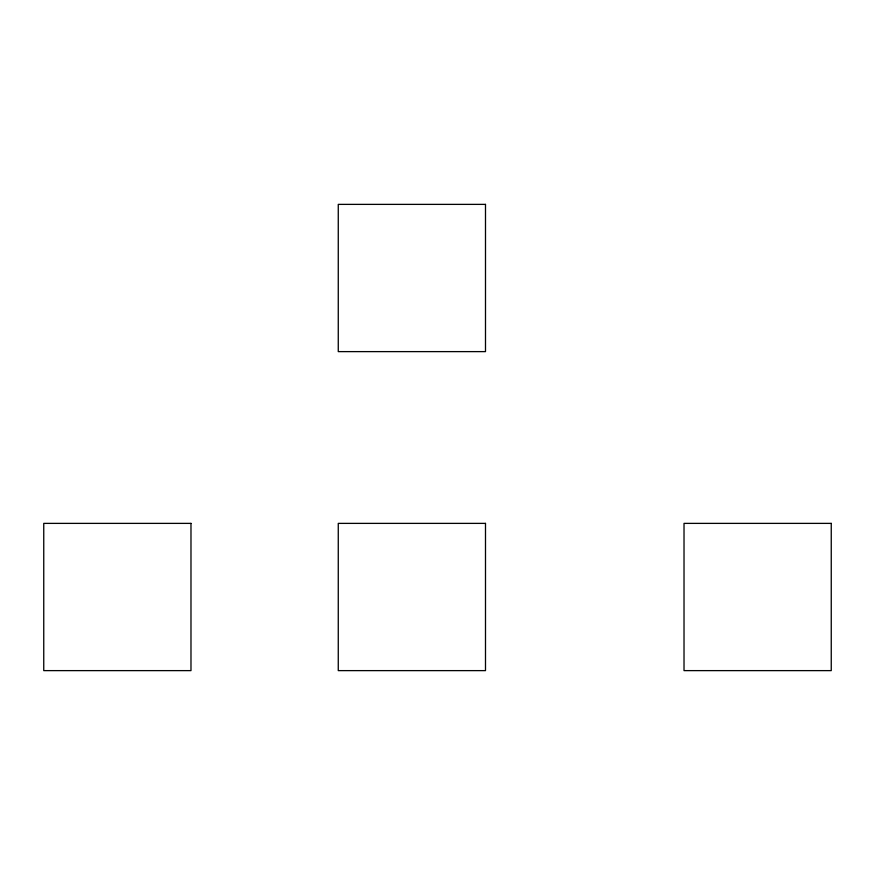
<?xml version="1.0" encoding="UTF-8"?>
<svg xmlns="http://www.w3.org/2000/svg" width="875" height="875" viewBox="0 0 875 875"><rect width="100%" height="100%" fill="white"/><g stroke="black" fill="none" stroke-linecap="round" stroke-linejoin="round"><path stroke-width="1.31" d="M485.494 204.378L338.264 204.378L338.264 351.619L485.494 351.619L485.494 204.378M190.98 523.381L43.75 523.381L43.75 670.622L190.98 670.622L190.98 523.381M485.494 523.381L338.264 523.381L338.264 670.622L485.494 670.622L485.494 523.381M831.25 523.381L684.02 523.381L684.02 670.622L831.25 670.622L831.25 523.381"/></g></svg>
